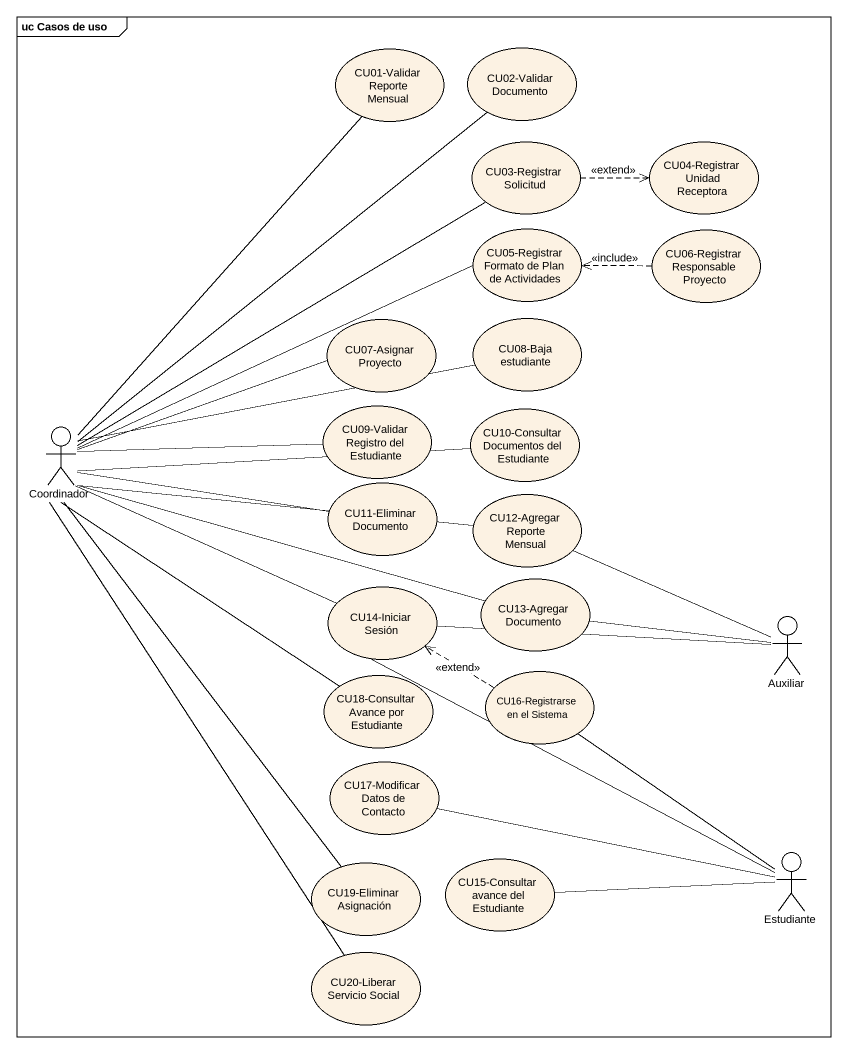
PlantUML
@startuml
mainframe uc Casos de uso
usecase "CU01-Validar Reporte Mensual" as CU01_Validar_Reporte_Mensual
usecase "CU02-Validar Documento" as CU02_Validar_Documento
usecase "CU03-Registrar Solicitud" as CU03_Registrar_Solicitud
usecase "CU04-Registrar Unidad Receptora" as CU04_Registrar_Unidad
usecase "CU05-Registrar Formato de Plan de Actividades" as CU05_Registrar_Formato_de
usecase "CU06-Registrar Responsable Proyecto" as CU06_Registrar_Responsable
usecase "CU07-Asignar Proyecto" as CU07_Asignar_Proyecto
usecase "CU08-Baja estudiante" as CU08_Baja_estudiante
actor Coordinador
usecase "CU09-Validar Registro del Estudiante" as CU09_Validar_Registro_del
usecase "CU10-Consultar Documentos del Estudiante" as CU10_Consultar_Documentos
usecase "CU11-Eliminar Documento" as CU11_Eliminar_Documento
usecase "CU12-Agregar Reporte Mensual" as CU12_Agregar_Reporte_Mensual
usecase "CU14-Iniciar Sesión" as CU14_Iniciar_Sesión
usecase "CU13-Agregar Documento" as CU13_Agregar_Documento
actor Auxiliar
usecase "CU18-Consultar Avance por Estudiante" as CU18_Consultar_Avance_por
usecase "CU16-Registrarse en el Sistema" as CU16_Registrarse_en_el
usecase "CU17-Modificar Datos de Contacto" as CU17_Modificar_Datos_de
actor Estudiante
usecase "CU19-Eliminar Asignación" as CU19_Eliminar_Asignación
usecase "CU15-Consultar avance del Estudiante" as CU15_Consultar_avance_del
usecase "CU20-Liberar Servicio Social" as CU20_Liberar_Servicio_Social
CU01_Validar_Reporte_Mensual -- Coordinador
CU02_Validar_Documento -- Coordinador
CU03_Registrar_Solicitud .right.> CU04_Registrar_Unidad : <<extend>>
CU06_Registrar_Responsable .left.> CU05_Registrar_Formato_de : <<include>>
Coordinador -up- CU03_Registrar_Solicitud
Coordinador -right- CU05_Registrar_Formato_de
Coordinador -right- CU07_Asignar_Proyecto
Coordinador -right- CU08_Baja_estudiante
Coordinador -right- CU09_Validar_Registro_del
Coordinador -right- CU10_Consultar_Documentos
Coordinador -right- CU11_Eliminar_Documento
Coordinador -right- CU12_Agregar_Reporte_Mensual
Coordinador -right- CU14_Iniciar_Sesión
Coordinador -right- CU13_Agregar_Documento
Coordinador -- CU18_Consultar_Avance_por
Coordinador -- CU19_Eliminar_Asignación
Coordinador -- CU20_Liberar_Servicio_Social
CU14_Iniciar_Sesión -- Estudiante
Auxiliar -left- CU12_Agregar_Reporte_Mensual
Auxiliar -left- CU14_Iniciar_Sesión
Auxiliar -left- CU13_Agregar_Documento
CU16_Registrarse_en_el .left.> CU14_Iniciar_Sesión : <<extend>>
Estudiante -up- CU16_Registrarse_en_el
Estudiante -left- CU17_Modificar_Datos_de
CU15_Consultar_avance_del -right- Estudiante
@enduml
